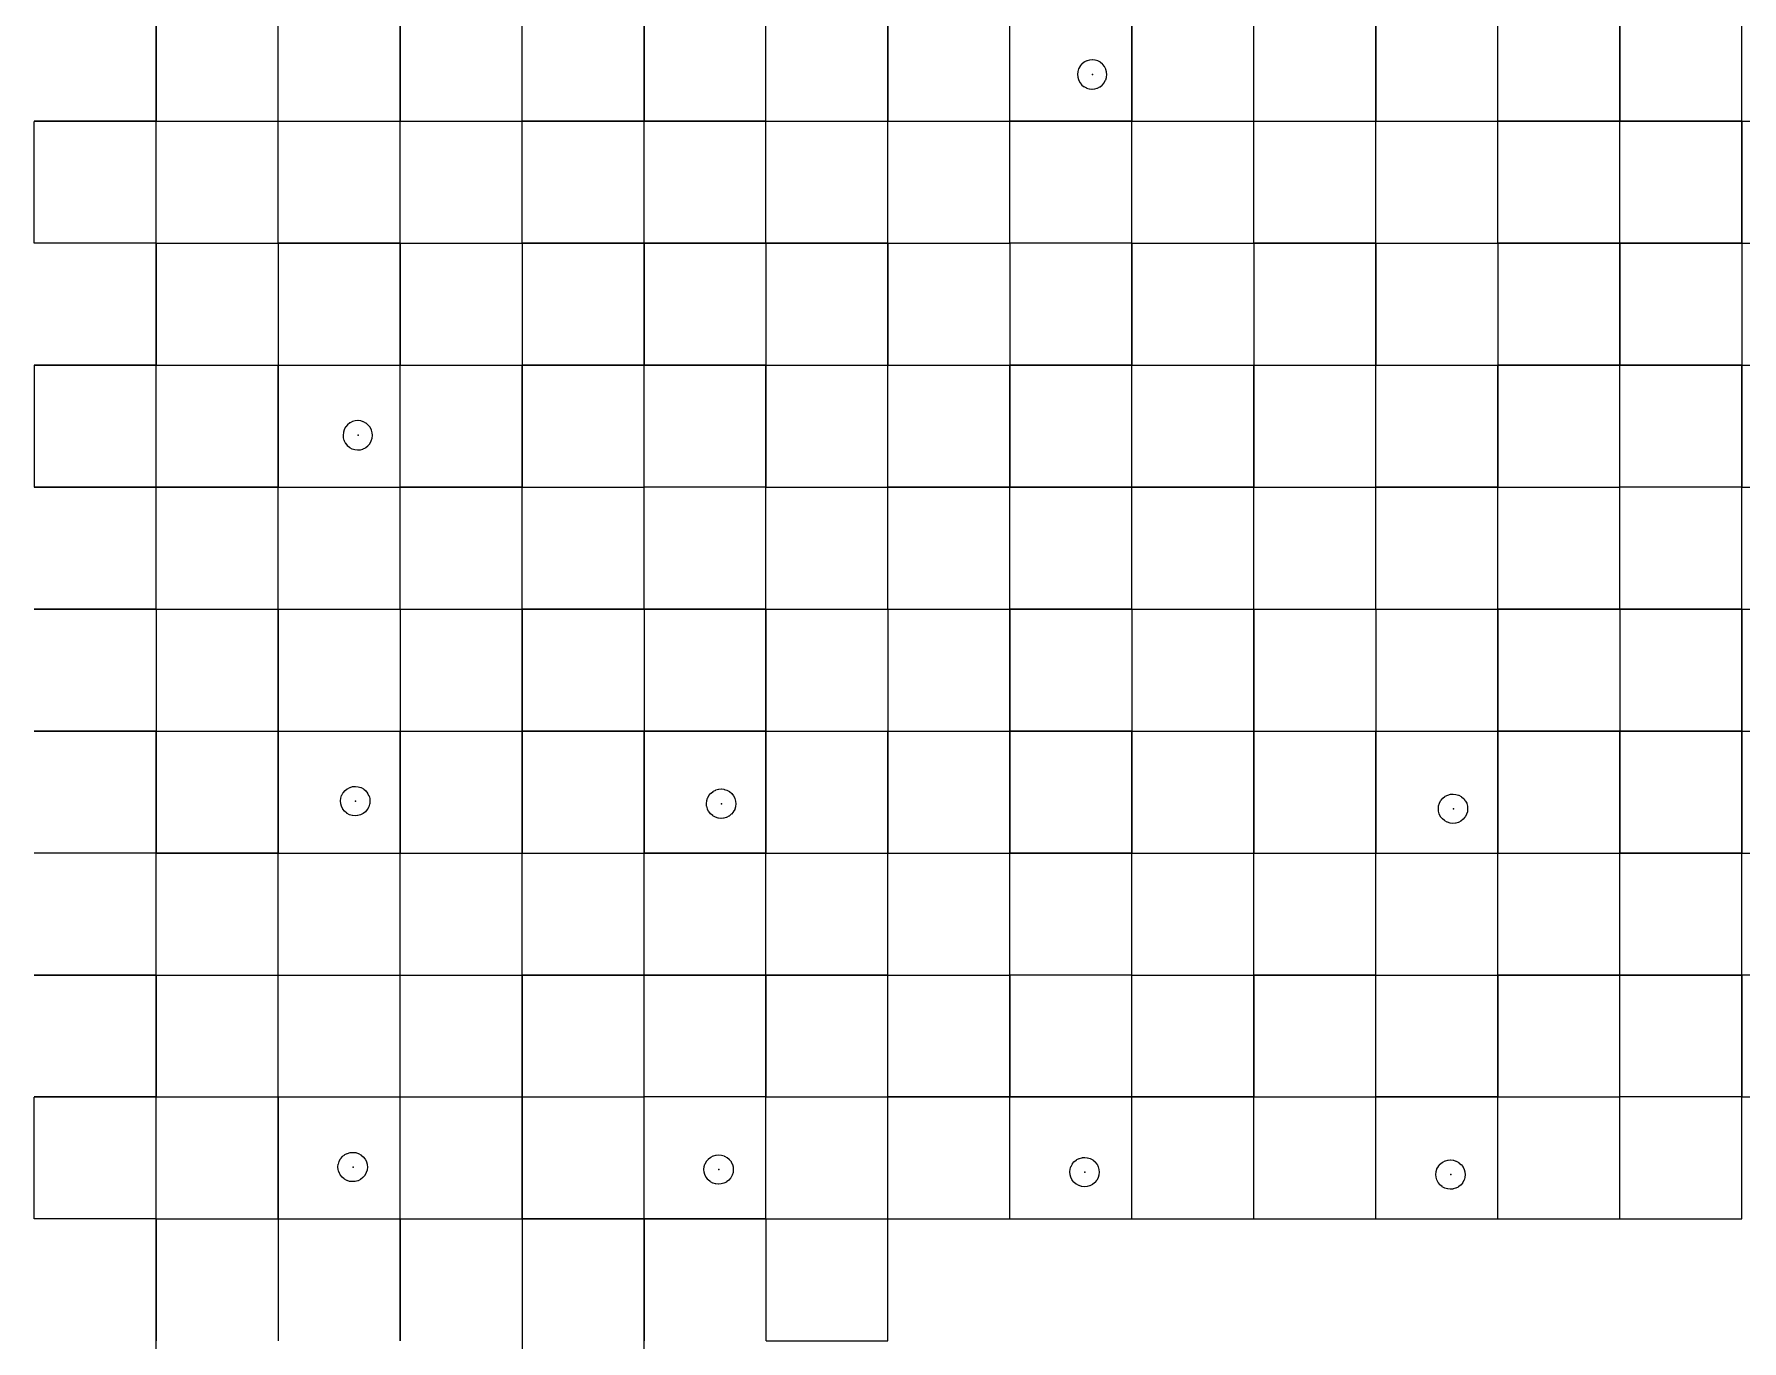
# Model space of a CAD drawing. Header units: metres. Extents: x 0 to 398, y -24 to 612.
# Drawn here: x 207 to 333, y 207 to 303.4 of the extents above; entities that cross this region are included whole.
import ezdxf

# ---------------------------------------------------------------- set-up
doc = ezdxf.new("R2010")
doc.units = ezdxf.units.M
doc.layers.add('LAYER_01_CUT', color=7, linetype='Continuous')
doc.layers.add('LAYER_04_GRID', color=7, linetype='Continuous')

msp = doc.modelspace()

# ---------------------------------------------------------------- linework, layer by layer
at = {"layer": 'LAYER_01_CUT'}
for points in [[(216, 305.99), (216, 297), (224.99, 297), (225, 297), (225, 305.99), (225, 306), (225, 314.99)], [(234, 305.99), (234, 297), (242.99, 297), (243, 297), (243, 305.99), (243, 306), (243, 314.99)], [(252, 305.99), (252, 297), (260.99, 297), (261, 297), (261, 305.99), (261, 306), (261, 314.99)], [(270, 305.99), (270, 297), (278.99, 297), (279, 297), (279, 305.99), (279, 306), (279, 314.99)], [(288, 305.99), (288, 297), (296.99, 297), (297, 297), (297, 305.99), (297, 306), (297, 314.99)], [(306, 305.99), (306, 297), (314.99, 297), (315, 297), (315, 305.99), (315, 306), (315, 314.99)], [(324, 305.99), (324, 297), (332.99, 297), (333, 297), (333, 305.99), (333, 306), (333, 314.99)], [(216, 297.01), (216, 306)], [(225, 297.01), (225, 306)], [(234, 297.01), (234, 306)], [(243, 297.01), (243, 306)], [(252, 297.01), (252, 306)], [(261, 297.01), (261, 306)], [(270, 297.01), (270, 306)], [(279, 297.01), (279, 306)], [(288, 297.01), (288, 306)], [(297, 297.01), (297, 306)], [(306, 297.01), (306, 306)], [(315, 297.01), (315, 306)], [(324, 297.01), (324, 306)], [(333, 297.01), (333, 306)], [(285.98, 301.04), (285.85, 301.2), (285.84, 301.21), (285.69, 301.34), (285.68, 301.35), (285.67, 301.36), (285.49, 301.45), (285.48, 301.45), (285.48, 301.46), (285.29, 301.52), (285.28, 301.52), (285.27, 301.52), (285.08, 301.54), (285.07, 301.54), (285.06, 301.54), (284.89, 301.52), (284.88, 301.52), (284.87, 301.52), (284.69, 301.47), (284.68, 301.47), (284.67, 301.46), (284.49, 301.38), (284.49, 301.37), (284.48, 301.37), (284.32, 301.24), (284.31, 301.23), (284.18, 301.08), (284.17, 301.07), (284.17, 301.06), (284.07, 300.88), (284.07, 300.87), (284.06, 300.87), (284, 300.68), (284, 300.67), (284, 300.66), (283.98, 300.47), (283.98, 300.46), (283.98, 300.46), (284, 300.28), (284, 300.27), (284, 300.26), (284.05, 300.08), (284.05, 300.07), (284.06, 300.06), (284.15, 299.88), (284.15, 299.88), (284.15, 299.87), (284.28, 299.71), (284.29, 299.7), (284.44, 299.57), (284.45, 299.56), (284.46, 299.56), (284.64, 299.46), (284.65, 299.46), (284.65, 299.45), (284.84, 299.4), (284.85, 299.39), (284.86, 299.39), (285.05, 299.37), (285.06, 299.37), (285.06, 299.37), (285.24, 299.39), (285.25, 299.39), (285.26, 299.39), (285.44, 299.44), (285.45, 299.44), (285.46, 299.45), (285.64, 299.54), (285.64, 299.54), (285.65, 299.55), (285.81, 299.67), (285.82, 299.68), (285.95, 299.83), (285.96, 299.84), (285.96, 299.85), (286.06, 300.03), (286.06, 300.04), (286.07, 300.05), (286.12, 300.23), (286.13, 300.24), (286.13, 300.25), (286.15, 300.44), (286.15, 300.45), (286.15, 300.46), (286.13, 300.63), (286.13, 300.64), (286.13, 300.65), (286.08, 300.83), (286.08, 300.84), (286.07, 300.85), (285.98, 301.03), (285.98, 301.04), (285.98, 301.04)], [(207, 297), (215.99, 297)], [(207, 297), (207.01, 297)], [(215.99, 288), (207, 288), (207, 296.99)], [(216, 297), (207.01, 297)], [(216, 297), (215.99, 297)], [(216, 297.01), (216, 297)], [(216, 296.99), (216, 297)], [(216, 288.01), (216, 297)], [(216, 297), (216.01, 297)], [(224.99, 270), (216, 270), (216, 278.99), (216, 279), (216, 287.99), (216, 288), (216, 296.99)], [(216.01, 297), (225, 297)], [(225, 297.01), (225, 297)], [(225.01, 297), (225, 297)], [(225, 296.99), (225, 297)], [(225, 288.01), (225, 297)], [(225, 297), (233.99, 297)], [(233.99, 288), (225, 288), (225, 296.99)], [(225.01, 297), (234, 297)], [(234, 297), (233.99, 297)], [(234, 297.01), (234, 297)], [(234, 296.99), (234, 297)], [(234, 288.01), (234, 297)], [(234, 297), (234.01, 297)], [(242.99, 270), (234, 270), (234, 278.99), (234, 279), (234, 287.99), (234, 288), (234, 296.99)], [(234.01, 297), (243, 297)], [(243, 297.01), (243, 297)], [(251.99, 297), (243, 297)], [(243.01, 297), (243, 297)], [(243, 296.99), (243, 297)], [(243, 288.01), (243, 297)], [(251.99, 288), (243, 288), (243, 296.99)], [(243.01, 297), (252, 297)], [(251.99, 297), (252, 297)], [(252, 297.01), (252, 297)], [(252, 296.99), (252, 297)], [(252, 288.01), (252, 297)], [(252, 297), (252.01, 297)], [(260.99, 270), (252, 270), (252, 278.99), (252, 279), (252, 287.99), (252, 288), (252, 296.99)], [(261, 297), (252.01, 297)], [(261, 297.01), (261, 297)], [(261, 296.99), (261, 297)], [(261, 288.01), (261, 297)], [(261, 297), (269.99, 297)], [(261, 297), (261.01, 297)], [(269.99, 288), (261, 288), (261, 296.99)], [(261.01, 297), (270, 297)], [(269.99, 297), (270, 297)], [(270, 297.01), (270, 297)], [(270.01, 297), (270, 297)], [(270, 296.99), (270, 297)], [(270, 288.01), (270, 297)], [(278.99, 270), (270, 270), (270, 278.99), (270, 279), (270, 287.99), (270, 288), (270, 296.99)], [(270.01, 297), (279, 297)], [(279, 297.01), (279, 297)], [(279, 296.99), (279, 297)], [(279, 288.01), (279, 297)], [(279, 297), (287.99, 297)], [(279, 297), (279.01, 297)], [(287.99, 288), (279, 288), (279, 296.99)], [(288, 297), (279.01, 297)], [(288, 297), (287.99, 297)], [(288, 297.01), (288, 297)], [(288, 296.99), (288, 297)], [(288, 288.01), (288, 297)], [(288, 297), (288.01, 297)], [(296.99, 270), (288, 270), (288, 278.99), (288, 279), (288, 287.99), (288, 288), (288, 296.99)], [(288.01, 297), (297, 297)], [(297, 297.01), (297, 297)], [(297.01, 297), (297, 297)], [(297, 296.99), (297, 297)], [(297, 288.01), (297, 297)], [(297, 297), (305.99, 297)], [(305.99, 288), (297, 288), (297, 296.99)], [(297.01, 297), (306, 297)], [(306, 297), (305.99, 297)], [(306, 297.01), (306, 297)], [(306, 296.99), (306, 297)], [(306, 288.01), (306, 297)], [(306, 297), (306.01, 297)], [(314.99, 270), (306, 270), (306, 278.99), (306, 279), (306, 287.99), (306, 288), (306, 296.99)], [(306.01, 297), (315, 297)], [(315, 297.01), (315, 297)], [(323.99, 297), (315, 297)], [(315.01, 297), (315, 297)], [(315, 296.99), (315, 297)], [(315, 288.01), (315, 297)], [(323.99, 288), (315, 288), (315, 296.99)], [(315.01, 297), (324, 297)], [(323.99, 297), (324, 297)], [(324, 297.01), (324, 297)], [(324, 296.99), (324, 297)], [(324, 288.01), (324, 297)], [(324, 297), (324.01, 297)], [(332.99, 270), (324, 270), (324, 278.99), (324, 279), (324, 287.99), (324, 288), (324, 296.99)], [(333, 297), (324.01, 297)], [(333, 297.01), (333, 297)], [(333, 296.99), (333, 297)], [(333, 288.01), (333, 297)], [(333, 297), (341.99, 297)], [(333, 297), (333.01, 297)], [(333, 296.99), (333, 288), (333, 288.01)], [(207, 288), (207.01, 288)], [(216, 288), (207.01, 288)], [(216, 288), (215.99, 288)], [(216, 288), (216, 288.01)], [(216, 288), (216, 279.01)], [(216, 288), (224.99, 288)], [(216, 288), (216.01, 288)], [(216.01, 288), (225, 288)], [(224.99, 288), (225, 288)], [(225, 288), (225, 288.01)], [(225.01, 288), (225, 288)], [(225, 288), (225, 287.99)], [(225, 288), (225, 279.01)], [(225, 287.99), (225, 279), (225, 279.01)], [(225.01, 288), (234, 288)], [(234, 288), (233.99, 288)], [(234, 288), (234, 288.01)], [(234, 288), (234, 279.01)], [(234, 288), (242.99, 288)], [(234, 288), (234.01, 288)], [(234.01, 288), (243, 288)], [(242.99, 288), (243, 288)], [(243, 288), (243, 288.01)], [(243.01, 288), (243, 288)], [(243, 288), (243, 287.99)], [(243, 288), (243, 279.01)], [(243, 287.99), (243, 279), (243, 279.01)], [(243.01, 288), (252, 288)], [(251.99, 288), (252, 288)], [(252, 288), (252, 288.01)], [(252, 288), (252, 279.01)], [(252, 288), (260.99, 288)], [(252, 288), (252.01, 288)], [(261, 288), (252.01, 288)], [(261, 288), (260.99, 288)], [(261, 288), (261, 288.01)], [(261, 288), (261, 287.99)], [(261, 288), (261, 279.01)], [(261, 288), (261.01, 288)], [(261, 287.99), (261, 279), (261, 279.01)], [(261.01, 288), (270, 288)], [(269.99, 288), (270, 288)], [(270, 288), (270, 288.01)], [(270.01, 288), (270, 288)], [(270, 288), (270, 279.01)], [(270, 288), (278.99, 288)], [(270.01, 288), (279, 288)], [(279, 288), (278.99, 288)], [(279, 288), (279, 288.01)], [(279, 288), (279, 287.99)], [(279, 288), (279, 279.01)], [(279, 288), (279.01, 288)], [(279, 287.99), (279, 279), (279, 279.01)], [(288, 288), (279.01, 288)], [(288, 288), (287.99, 288)], [(288, 288), (288, 288.01)], [(288, 288), (288, 279.01)], [(288, 288), (296.99, 288)], [(288, 288), (288.01, 288)], [(288.01, 288), (297, 288)], [(296.99, 288), (297, 288)], [(297, 288), (297, 288.01)], [(297.01, 288), (297, 288)], [(297, 288), (297, 287.99)], [(297, 288), (297, 279.01)], [(297, 287.99), (297, 279), (297, 279.01)], [(297.01, 288), (306, 288)], [(306, 288), (305.99, 288)], [(306, 288), (306, 288.01)], [(306, 288), (306, 279.01)], [(306, 288), (314.99, 288)], [(306, 288), (306.01, 288)], [(306.01, 288), (315, 288)], [(314.99, 288), (315, 288)], [(315, 288), (315, 288.01)], [(315.01, 288), (315, 288)], [(315, 288), (315, 287.99)], [(315, 288), (315, 279.01)], [(315, 287.99), (315, 279), (315, 279.01)], [(315.01, 288), (324, 288)], [(323.99, 288), (324, 288)], [(324, 288), (324, 288.01)], [(324, 288), (324, 279.01)], [(324, 288), (332.99, 288)], [(324, 288), (324.01, 288)], [(333, 288), (324.01, 288)], [(333, 288), (332.99, 288)], [(333, 288), (333, 287.99)], [(333, 288), (333, 279.01)], [(333, 288), (341.99, 288)], [(333, 288), (333.01, 288)], [(333, 287.99), (333, 279), (333, 279.01)], [(207, 279), (215.99, 279)], [(207, 279), (207.01, 279)], [(207, 278.99), (207, 270), (215.99, 270)], [(216, 279), (207.01, 279)], [(216, 279), (215.99, 279)], [(216, 279), (216, 279.01)], [(216, 270.01), (216, 279)], [(216, 279), (224.99, 279)], [(216, 279), (216.01, 279)], [(216.01, 279), (225, 279)], [(224.99, 279), (225, 279)], [(225.01, 279), (225, 279)], [(225, 270.01), (225, 279)], [(225, 279), (225, 278.99)], [(225, 279), (233.99, 279)], [(225, 278.99), (225, 270), (233.99, 270)], [(225.01, 279), (234, 279)], [(234, 279), (233.99, 279)], [(234, 279), (234, 279.01)], [(234, 270.01), (234, 279)], [(234, 279), (242.99, 279)], [(234, 279), (234.01, 279)], [(234.01, 279), (243, 279)], [(242.99, 279), (243, 279)], [(251.99, 279), (243, 279)], [(243.01, 279), (243, 279)], [(243, 270.01), (243, 279)], [(243, 279), (243, 278.99)], [(243, 278.99), (243, 270), (251.99, 270)], [(243.01, 279), (252, 279)], [(251.99, 279), (252, 279)], [(252, 279), (252, 279.01)], [(252, 270.01), (252, 279)], [(252, 279), (260.99, 279)], [(252, 279), (252.01, 279)], [(261, 279), (252.01, 279)], [(261, 279), (260.99, 279)], [(261, 270.01), (261, 279)], [(261, 279), (261, 278.99)], [(261, 279), (269.99, 279)], [(261, 279), (261.01, 279)], [(261, 278.99), (261, 270), (269.99, 270)], [(261.01, 279), (270, 279)], [(269.99, 279), (270, 279)], [(270, 279), (270, 279.01)], [(270.01, 279), (270, 279)], [(270, 270.01), (270, 279)], [(270, 279), (278.99, 279)], [(270.01, 279), (279, 279)], [(279, 279), (278.99, 279)], [(279, 270.01), (279, 279)], [(279, 279), (279, 278.99)], [(279, 279), (287.99, 279)], [(279, 279), (279.01, 279)], [(279, 278.99), (279, 270), (287.99, 270)], [(288, 279), (279.01, 279)], [(288, 279), (287.99, 279)], [(288, 279), (288, 279.01)], [(288, 270.01), (288, 279)], [(288, 279), (296.99, 279)], [(288, 279), (288.01, 279)], [(288.01, 279), (297, 279)], [(296.99, 279), (297, 279)], [(297.01, 279), (297, 279)], [(297, 270.01), (297, 279)], [(297, 279), (297, 278.99)], [(297, 279), (305.99, 279)], [(297, 278.99), (297, 270), (305.99, 270)], [(297.01, 279), (306, 279)], [(306, 279), (305.99, 279)], [(306, 279), (306, 279.01)], [(306, 270.01), (306, 279)], [(306, 279), (314.99, 279)], [(306, 279), (306.01, 279)], [(306.01, 279), (315, 279)], [(314.99, 279), (315, 279)], [(323.99, 279), (315, 279)], [(315.01, 279), (315, 279)], [(315, 270.01), (315, 279)], [(315, 279), (315, 278.99)], [(315, 278.99), (315, 270), (323.99, 270)], [(315.01, 279), (324, 279)], [(323.99, 279), (324, 279)], [(324, 279), (324, 279.01)], [(324, 270.01), (324, 279)], [(324, 279), (332.99, 279)], [(324, 279), (324.01, 279)], [(333, 279), (324.01, 279)], [(333, 279), (332.99, 279)], [(333, 270.01), (333, 279)], [(333, 279), (333, 278.99)], [(333, 279), (341.99, 279)], [(333, 279), (333.01, 279)], [(333, 278.99), (333, 270), (341.99, 270)], [(230.47, 272.83), (230.66, 272.77), (230.67, 272.77), (230.67, 272.77), (230.86, 272.75), (230.87, 272.75), (230.88, 272.75), (231.06, 272.76), (231.07, 272.76), (231.07, 272.76), (231.26, 272.81), (231.27, 272.82), (231.27, 272.82), (231.45, 272.91), (231.46, 272.91), (231.47, 272.92), (231.63, 273.04), (231.63, 273.05), (231.76, 273.2), (231.77, 273.22), (231.78, 273.23), (231.87, 273.4), (231.88, 273.41), (231.88, 273.42), (231.94, 273.61), (231.94, 273.61), (231.94, 273.62), (231.96, 273.81), (231.96, 273.82), (231.96, 273.83), (231.95, 274.01), (231.95, 274.02), (231.94, 274.02), (231.89, 274.21), (231.89, 274.22), (231.89, 274.22), (231.8, 274.4), (231.79, 274.41), (231.79, 274.42), (231.66, 274.58), (231.66, 274.58), (231.5, 274.71), (231.49, 274.72), (231.48, 274.73), (231.31, 274.82), (231.3, 274.83), (231.29, 274.83), (231.1, 274.89), (231.09, 274.89), (231.09, 274.89), (230.9, 274.91), (230.89, 274.91), (230.88, 274.91), (230.7, 274.9), (230.69, 274.9), (230.68, 274.89), (230.5, 274.84), (230.49, 274.84), (230.48, 274.84), (230.31, 274.75), (230.3, 274.74), (230.29, 274.74), (230.13, 274.61), (230.13, 274.61), (230, 274.45), (229.98, 274.44), (229.98, 274.43), (229.88, 274.26), (229.88, 274.25), (229.88, 274.24), (229.82, 274.05), (229.82, 274.04), (229.82, 274.04), (229.8, 273.84), (229.8, 273.84), (229.8, 273.83), (229.81, 273.65), (229.81, 273.64), (229.81, 273.63), (229.86, 273.45), (229.87, 273.44), (229.87, 273.43), (229.96, 273.26), (229.96, 273.25), (229.97, 273.24), (230.09, 273.08), (230.1, 273.08), (230.26, 272.95), (230.27, 272.93), (230.28, 272.93), (230.45, 272.83), (230.46, 272.83), (230.47, 272.83)], [(207, 270), (207.01, 270)], [(216, 270), (207.01, 270)], [(216, 270), (215.99, 270)], [(215.99, 261), (216, 261), (216, 269.99)], [(216, 270.01), (216, 270)], [(216, 269.99), (216, 270)], [(216, 261.01), (216, 270)], [(216, 270), (216.01, 270)], [(216.01, 270), (225, 270)], [(224.99, 270), (225, 270)], [(224.99, 252), (225, 252), (225, 260.99), (225, 261), (225, 269.99)], [(225, 270.01), (225, 270)], [(225.01, 270), (225, 270)], [(225, 269.99), (225, 270)], [(225, 261.01), (225, 270)], [(225.01, 270), (234, 270)], [(234, 270), (233.99, 270)], [(233.99, 261), (234, 261), (234, 269.99)], [(234, 270.01), (234, 270)], [(234, 269.99), (234, 270)], [(234, 261.01), (234, 270)], [(234, 270), (234.01, 270)], [(234.01, 270), (243, 270)], [(242.99, 270), (243, 270)], [(242.99, 252), (243, 252), (243, 260.99), (243, 261), (243, 269.99)], [(243, 270.01), (243, 270)], [(243.01, 270), (243, 270)], [(243, 269.99), (243, 270)], [(243, 261.01), (243, 270)], [(243.01, 270), (252, 270)], [(251.99, 270), (252, 270)], [(251.99, 261), (252, 261), (252, 269.99)], [(252, 270.01), (252, 270)], [(252, 269.99), (252, 270)], [(252, 261.01), (252, 270)], [(252, 270), (252.01, 270)], [(261, 270), (252.01, 270)], [(261, 270), (260.99, 270)], [(260.99, 252), (261, 252), (261, 260.99), (261, 261), (261, 269.99)], [(261, 270.01), (261, 270)], [(261, 269.99), (261, 270)], [(261, 261.01), (261, 270)], [(261, 270), (261.01, 270)], [(261.01, 270), (270, 270)], [(269.99, 270), (270, 270)], [(269.99, 261), (270, 261), (270, 269.99)], [(270, 270.01), (270, 270)], [(270.01, 270), (270, 270)], [(270, 269.99), (270, 270)], [(270, 261.01), (270, 270)], [(270.01, 270), (279, 270)], [(279, 270), (278.99, 270)], [(278.99, 252), (279, 252), (279, 260.99), (279, 261), (279, 269.99)], [(279, 270.01), (279, 270)], [(279, 269.99), (279, 270)], [(279, 261.01), (279, 270)], [(279, 270), (279.01, 270)], [(288, 270), (279.01, 270)], [(288, 270), (287.99, 270)], [(287.99, 261), (288, 261), (288, 269.99)], [(288, 270.01), (288, 270)], [(288, 269.99), (288, 270)], [(288, 261.01), (288, 270)], [(288, 270), (288.01, 270)], [(288.01, 270), (297, 270)], [(296.99, 270), (297, 270)], [(296.99, 252), (297, 252), (297, 260.99), (297, 261), (297, 269.99)], [(297, 270.01), (297, 270)], [(297.01, 270), (297, 270)], [(297, 269.99), (297, 270)], [(297, 261.01), (297, 270)], [(297.01, 270), (306, 270)], [(306, 270), (305.99, 270)], [(305.99, 261), (306, 261), (306, 269.99)], [(306, 270.01), (306, 270)], [(306, 269.99), (306, 270)], [(306, 261.01), (306, 270)], [(306, 270), (306.01, 270)], [(306.01, 270), (315, 270)], [(314.99, 270), (315, 270)], [(314.99, 252), (315, 252), (315, 260.99), (315, 261), (315, 269.99)], [(315, 270.01), (315, 270)], [(315.01, 270), (315, 270)], [(315, 269.99), (315, 270)], [(315, 261.01), (315, 270)], [(315.01, 270), (324, 270)], [(323.99, 270), (324, 270)], [(323.99, 261), (324, 261), (324, 269.99)], [(324, 270.01), (324, 270)], [(324, 269.99), (324, 270)], [(324, 261.01), (324, 270)], [(324, 270), (324.01, 270)], [(333, 270), (324.01, 270)], [(333, 270), (332.99, 270)], [(332.99, 252), (333, 252), (333, 260.99), (333, 261), (333, 269.99)], [(333, 270.01), (333, 270)], [(333, 269.99), (333, 270)], [(333, 261.01), (333, 270)], [(333, 270), (333.01, 270)], [(207, 261), (215.99, 261)], [(207, 261), (207.01, 261)], [(216, 261), (207.01, 261)], [(216, 261), (216, 261.01)], [(216, 261), (216, 260.99)], [(216, 261), (216, 252.01)], [(216, 261), (224.99, 261)], [(216, 261), (216.01, 261)], [(216, 260.99), (216, 252), (216, 252.01)], [(216.01, 261), (225, 261)], [(224.99, 261), (225, 261)], [(225, 261), (225, 261.01)], [(225.01, 261), (225, 261)], [(225, 261), (225, 252.01)], [(225, 261), (233.99, 261)], [(225.01, 261), (234, 261)], [(234, 261), (234, 261.01)], [(234, 261), (234, 260.99)], [(234, 261), (234, 252.01)], [(234, 261), (242.99, 261)], [(234, 261), (234.01, 261)], [(234, 260.99), (234, 252), (234, 252.01)], [(234.01, 261), (243, 261)], [(242.99, 261), (243, 261)], [(243, 261), (243, 261.01)], [(251.99, 261), (243, 261)], [(243.01, 261), (243, 261)], [(243, 261), (243, 252.01)], [(243.01, 261), (252, 261)], [(252, 261), (252, 261.01)], [(252, 261), (252, 260.99)], [(252, 261), (252, 252.01)], [(252, 261), (260.99, 261)], [(252, 261), (252.01, 261)], [(252, 260.99), (252, 252), (252, 252.01)], [(261, 261), (252.01, 261)], [(261, 261), (260.99, 261)], [(261, 261), (261, 261.01)], [(261, 261), (261, 252.01)], [(261, 261), (269.99, 261)], [(261, 261), (261.01, 261)], [(261.01, 261), (270, 261)], [(270, 261), (270, 261.01)], [(270.01, 261), (270, 261)], [(270, 261), (270, 260.99)], [(270, 261), (270, 252.01)], [(270, 261), (278.99, 261)], [(270, 260.99), (270, 252), (270, 252.01)], [(270.01, 261), (279, 261)], [(279, 261), (278.99, 261)], [(279, 261), (279, 261.01)], [(279, 261), (279, 252.01)], [(279, 261), (287.99, 261)], [(279, 261), (279.01, 261)], [(288, 261), (279.01, 261)], [(288, 261), (288, 261.01)], [(288, 261), (288, 260.99)], [(288, 261), (288, 252.01)], [(288, 261), (296.99, 261)], [(288, 261), (288.01, 261)], [(288, 260.99), (288, 252), (288, 252.01)], [(288.01, 261), (297, 261)], [(296.99, 261), (297, 261)], [(297, 261), (297, 261.01)], [(297.01, 261), (297, 261)], [(297, 261), (297, 252.01)], [(297, 261), (305.99, 261)], [(297.01, 261), (306, 261)], [(306, 261), (306, 261.01)], [(306, 261), (306, 260.99)], [(306, 261), (306, 252.01)], [(306, 261), (314.99, 261)], [(306, 261), (306.01, 261)], [(306, 260.99), (306, 252), (306, 252.01)], [(306.01, 261), (315, 261)], [(314.99, 261), (315, 261)], [(315, 261), (315, 261.01)], [(323.99, 261), (315, 261)], [(315.01, 261), (315, 261)], [(315, 261), (315, 252.01)], [(315.01, 261), (324, 261)], [(324, 261), (324, 261.01)], [(324, 261), (324, 260.99)], [(324, 261), (324, 252.01)], [(324, 261), (332.99, 261)], [(324, 261), (324.01, 261)], [(324, 260.99), (324, 252), (324, 252.01)], [(333, 261), (324.01, 261)], [(333, 261), (332.99, 261)], [(333, 261), (333, 261.01)], [(333, 261), (333, 252.01)], [(333, 261), (341.99, 261)], [(333, 261), (333.01, 261)], [(207, 252), (215.99, 252)], [(207, 252), (207.01, 252)], [(216, 252), (207.01, 252)], [(216, 252), (215.99, 252)], [(216, 251.99), (216, 252)], [(216, 243.01), (216, 252)], [(216, 252), (224.99, 252)], [(216, 252), (216.01, 252)], [(216.01, 252), (225, 252)], [(225, 252), (225, 252.01)], [(225.01, 252), (225, 252)], [(225, 251.99), (225, 252)], [(225, 243.01), (225, 252)], [(225, 252), (233.99, 252)], [(225.01, 252), (234, 252)], [(234, 252), (233.99, 252)], [(234, 251.99), (234, 252)], [(234, 243.01), (234, 252)], [(234, 252), (242.99, 252)], [(234, 252), (234.01, 252)], [(234.01, 252), (243, 252)], [(243, 252), (243, 252.01)], [(251.99, 252), (243, 252)], [(243.01, 252), (243, 252)], [(243, 251.99), (243, 252)], [(243, 243.01), (243, 252)], [(243.01, 252), (252, 252)], [(251.99, 252), (252, 252)], [(252, 251.99), (252, 252)], [(252, 243.01), (252, 252)], [(252, 252), (260.99, 252)], [(252, 252), (252.01, 252)], [(261, 252), (252.01, 252)], [(261, 252), (261, 252.01)], [(261, 251.99), (261, 252)], [(261, 243.01), (261, 252)], [(261, 252), (269.99, 252)], [(261, 252), (261.01, 252)], [(261.01, 252), (270, 252)], [(269.99, 252), (270, 252)], [(270.01, 252), (270, 252)], [(270, 251.99), (270, 252)], [(270, 243.01), (270, 252)], [(270, 252), (278.99, 252)], [(270.01, 252), (279, 252)], [(279, 252), (279, 252.01)], [(279, 251.99), (279, 252)], [(279, 243.01), (279, 252)], [(279, 252), (287.99, 252)], [(279, 252), (279.01, 252)], [(288, 252), (279.01, 252)], [(288, 252), (287.99, 252)], [(288, 251.99), (288, 252)], [(288, 243.01), (288, 252)], [(288, 252), (296.99, 252)], [(288, 252), (288.01, 252)], [(288.01, 252), (297, 252)], [(297, 252), (297, 252.01)], [(297.01, 252), (297, 252)], [(297, 251.99), (297, 252)], [(297, 243.01), (297, 252)], [(297, 252), (305.99, 252)], [(297.01, 252), (306, 252)], [(306, 252), (305.99, 252)], [(306, 251.99), (306, 252)], [(306, 243.01), (306, 252)], [(306, 252), (314.99, 252)], [(306, 252), (306.01, 252)], [(306.01, 252), (315, 252)], [(315, 252), (315, 252.01)], [(323.99, 252), (315, 252)], [(315.01, 252), (315, 252)], [(315, 251.99), (315, 252)], [(315, 243.01), (315, 252)], [(315.01, 252), (324, 252)], [(323.99, 252), (324, 252)], [(324, 251.99), (324, 252)], [(324, 243.01), (324, 252)], [(324, 252), (332.99, 252)], [(324, 252), (324.01, 252)], [(333, 252), (324.01, 252)], [(333, 252), (333, 252.01)], [(333, 251.99), (333, 252)], [(333, 243.01), (333, 252)], [(333, 252), (341.99, 252)], [(333, 252), (333.01, 252)], [(216, 251.99), (216, 243)], [(225, 251.99), (225, 243), (233.99, 243)], [(234, 251.99), (234, 243)], [(243, 251.99), (243, 243)], [(252, 251.99), (252, 243)], [(261, 251.99), (261, 243)], [(270, 251.99), (270, 243)], [(279, 251.99), (279, 243)], [(288, 251.99), (288, 243)], [(297, 251.99), (297, 243)], [(306, 251.99), (306, 243)], [(315, 251.99), (315, 243)], [(324, 251.99), (324, 243)], [(333, 251.99), (333, 243)], [(231.27, 245.91), (231.27, 245.91), (231.09, 245.82), (231.08, 245.82), (231.07, 245.82), (230.89, 245.76), (230.88, 245.76), (230.87, 245.76), (230.69, 245.75), (230.69, 245.75), (230.68, 245.75), (230.49, 245.77), (230.48, 245.77), (230.47, 245.77), (230.28, 245.83), (230.27, 245.83), (230.27, 245.83), (230.09, 245.93), (230.08, 245.93), (230.07, 245.95), (229.91, 246.08), (229.91, 246.08), (229.78, 246.24), (229.78, 246.25), (229.77, 246.26), (229.68, 246.44), (229.68, 246.44), (229.68, 246.45), (229.63, 246.63), (229.63, 246.64), (229.63, 246.65), (229.61, 246.83), (229.61, 246.84), (229.61, 246.85), (229.63, 247.04), (229.63, 247.04), (229.63, 247.05), (229.69, 247.24), (229.69, 247.25), (229.7, 247.26), (229.79, 247.43), (229.8, 247.44), (229.81, 247.45), (229.94, 247.61), (229.95, 247.61), (230.11, 247.74), (230.11, 247.75), (230.12, 247.75), (230.3, 247.84), (230.31, 247.84), (230.31, 247.84), (230.5, 247.9), (230.51, 247.9), (230.51, 247.9), (230.69, 247.91), (230.7, 247.91), (230.71, 247.91), (230.9, 247.89), (230.91, 247.89), (230.92, 247.89), (231.1, 247.83), (231.11, 247.83), (231.12, 247.83), (231.3, 247.73), (231.3, 247.72), (231.32, 247.71), (231.47, 247.58), (231.48, 247.58), (231.6, 247.42), (231.61, 247.41), (231.61, 247.4), (231.7, 247.22), (231.71, 247.22), (231.71, 247.21), (231.76, 247.02), (231.76, 247.02), (231.76, 247.01), (231.78, 246.83), (231.78, 246.82), (231.78, 246.81), (231.76, 246.62), (231.76, 246.62), (231.75, 246.61), (231.7, 246.42), (231.69, 246.41), (231.69, 246.4), (231.59, 246.23), (231.59, 246.22), (231.58, 246.21), (231.45, 246.05), (231.44, 246.04), (231.28, 245.92), (231.27, 245.91)], [(256.62, 246.46), (256.61, 246.64), (256.61, 246.65), (256.61, 246.66), (256.63, 246.85), (256.63, 246.86), (256.63, 246.87), (256.69, 247.05), (256.69, 247.06), (256.7, 247.07), (256.79, 247.25), (256.8, 247.25), (256.81, 247.27), (256.94, 247.42), (256.95, 247.43), (257.11, 247.55), (257.11, 247.56), (257.12, 247.56), (257.3, 247.65), (257.31, 247.66), (257.31, 247.66), (257.5, 247.71), (257.51, 247.71), (257.51, 247.71), (257.69, 247.73), (257.7, 247.73), (257.71, 247.73), (257.9, 247.71), (257.91, 247.71), (257.92, 247.7), (258.1, 247.65), (258.11, 247.64), (258.12, 247.64), (258.3, 247.54), (258.3, 247.54), (258.32, 247.53), (258.47, 247.4), (258.48, 247.39), (258.6, 247.23), (258.61, 247.22), (258.61, 247.22), (258.7, 247.04), (258.7, 247.03), (258.71, 247.02), (258.76, 246.84), (258.76, 246.83), (258.76, 246.82), (258.78, 246.64), (258.78, 246.64), (258.78, 246.63), (258.76, 246.44), (258.75, 246.43), (258.75, 246.42), (258.7, 246.23), (258.69, 246.22), (258.69, 246.22), (258.59, 246.04), (258.59, 246.03), (258.58, 246.02), (258.45, 245.86), (258.44, 245.86), (258.28, 245.73), (258.27, 245.73), (258.26, 245.72), (258.09, 245.63), (258.08, 245.63), (258.07, 245.63), (257.89, 245.58), (257.88, 245.58), (257.87, 245.58), (257.69, 245.56), (257.69, 245.56), (257.68, 245.56), (257.49, 245.58), (257.48, 245.58), (257.47, 245.58), (257.28, 245.64), (257.27, 245.64), (257.27, 245.65), (257.09, 245.74), (257.08, 245.75), (257.07, 245.76), (256.91, 245.89), (256.91, 245.9), (256.78, 246.06), (256.78, 246.06), (256.77, 246.07), (256.68, 246.25), (256.68, 246.26), (256.68, 246.26), (256.63, 246.45), (256.63, 246.46), (256.62, 246.46)], [(310.95, 247.06), (311.1, 247.18), (311.11, 247.19), (311.12, 247.19), (311.3, 247.28), (311.3, 247.28), (311.31, 247.28), (311.5, 247.34), (311.5, 247.34), (311.51, 247.34), (311.69, 247.35), (311.7, 247.35), (311.71, 247.35), (311.9, 247.33), (311.91, 247.33), (311.91, 247.33), (312.1, 247.27), (312.11, 247.27), (312.12, 247.27), (312.29, 247.17), (312.3, 247.17), (312.32, 247.15), (312.47, 247.02), (312.48, 247.02), (312.6, 246.86), (312.61, 246.85), (312.61, 246.84), (312.7, 246.67), (312.7, 246.66), (312.71, 246.65), (312.76, 246.47), (312.76, 246.46), (312.76, 246.45), (312.77, 246.27), (312.77, 246.26), (312.77, 246.25), (312.75, 246.06), (312.75, 246.06), (312.75, 246.05), (312.69, 245.86), (312.69, 245.85), (312.69, 245.84), (312.59, 245.67), (312.59, 245.66), (312.57, 245.65), (312.44, 245.49), (312.44, 245.49), (312.28, 245.36), (312.27, 245.36), (312.26, 245.35), (312.09, 245.26), (312.08, 245.26), (312.07, 245.26), (311.89, 245.21), (311.88, 245.2), (311.87, 245.2), (311.69, 245.19), (311.68, 245.19), (311.68, 245.19), (311.49, 245.21), (311.48, 245.21), (311.47, 245.21), (311.28, 245.27), (311.27, 245.27), (311.26, 245.27), (311.09, 245.37), (311.08, 245.38), (311.07, 245.39), (310.91, 245.52), (310.91, 245.52), (310.78, 245.68), (310.78, 245.69), (310.77, 245.7), (310.68, 245.88), (310.68, 245.88), (310.68, 245.89), (310.63, 246.08), (310.62, 246.08), (310.62, 246.09), (310.61, 246.27), (310.61, 246.28), (310.61, 246.29), (310.63, 246.48), (310.63, 246.48), (310.63, 246.49), (310.69, 246.68), (310.69, 246.69), (310.7, 246.7), (310.79, 246.87), (310.8, 246.88), (310.81, 246.89), (310.94, 247.05), (310.95, 247.06)], [(215.99, 243), (207, 243), (207.01, 243)], [(216, 243), (207.01, 243)], [(216, 243), (215.99, 243)], [(215.99, 234), (216, 234), (216, 242.99)], [(216, 243.01), (216, 243)], [(224.99, 243), (216, 243), (216.01, 243)], [(216, 242.99), (216, 243)], [(216, 234.01), (216, 243)], [(216, 233.99), (216, 225), (224.99, 225), (225, 225), (225, 233.99), (225, 234), (225, 242.99)], [(216.01, 243), (225, 243)], [(224.99, 243), (225, 243)], [(225, 243.01), (225, 243)], [(225.01, 243), (225, 243)], [(225, 242.99), (225, 243)], [(225, 234.01), (225, 243)], [(225.01, 243), (234, 243)], [(234, 243), (233.99, 243)], [(234, 243.01), (234, 243)], [(234, 207), (234, 215.99), (234, 216), (234, 224.99), (234, 225), (234, 233.99), (234, 234), (234, 242.99), (234, 243), (242.99, 243), (243, 243), (251.99, 243), (252, 243), (260.99, 243), (261, 243), (269.99, 243), (270, 243), (278.99, 243), (279, 243), (287.99, 243), (288, 243), (296.99, 243), (297, 243), (305.99, 243), (306, 243), (314.99, 243), (315, 243), (323.99, 243), (324, 243), (332.99, 243), (333, 243), (341.99, 243)], [(234, 234.01), (234, 243)], [(234, 243), (234.01, 243)], [(234.01, 243), (243, 243)], [(243, 243.01), (243, 243)], [(243.01, 243), (243, 243)], [(243, 242.99), (243, 243)], [(243, 234.01), (243, 243)], [(251.99, 234), (243, 234), (243, 242.99)], [(243.01, 243), (252, 243)], [(252, 243.01), (252, 243)], [(252, 242.99), (252, 243)], [(252, 234.01), (252, 243)], [(252, 243), (252.01, 243)], [(260.99, 225), (252, 225), (252, 233.99), (252, 234), (252, 242.99)], [(261, 243), (252.01, 243)], [(261, 243.01), (261, 243)], [(261, 242.99), (261, 243)], [(261, 234.01), (261, 243)], [(261, 243), (261.01, 243)], [(269.99, 234), (261, 234), (261, 242.99)], [(261.01, 243), (270, 243)], [(270, 243.01), (270, 243)], [(270.01, 243), (270, 243)], [(270, 242.99), (270, 243)], [(270, 234.01), (270, 243)], [(278.99, 225), (270, 225), (270, 233.99), (270, 234), (270, 242.99)], [(270.01, 243), (279, 243)], [(279, 243.01), (279, 243)], [(279, 242.99), (279, 243)], [(279, 234.01), (279, 243)], [(279, 243), (279.01, 243)], [(287.99, 234), (279, 234), (279, 242.99)], [(288, 243), (279.01, 243)], [(288, 243.01), (288, 243)], [(288, 242.99), (288, 243)], [(288, 234.01), (288, 243)], [(288, 243), (288.01, 243)], [(296.99, 225), (288, 225), (288, 233.99), (288, 234), (288, 242.99)], [(288.01, 243), (297, 243)], [(297, 243.01), (297, 243)], [(297.01, 243), (297, 243)], [(297, 242.99), (297, 243)], [(297, 234.01), (297, 243)], [(305.99, 234), (297, 234), (297, 242.99)], [(297.01, 243), (306, 243)], [(306, 243.01), (306, 243)], [(306, 242.99), (306, 243)], [(306, 234.01), (306, 243)], [(306, 243), (306.01, 243)], [(314.99, 225), (306, 225), (306, 233.99), (306, 234), (306, 242.99)], [(306.01, 243), (315, 243)], [(315, 243.01), (315, 243)], [(315.01, 243), (315, 243)], [(315, 242.99), (315, 243)], [(315, 234.01), (315, 243)], [(323.99, 234), (315, 234), (315, 242.99)], [(315.01, 243), (324, 243)], [(324, 243.01), (324, 243)], [(324, 242.99), (324, 243)], [(324, 234.01), (324, 243)], [(324, 243), (324.01, 243)], [(332.99, 225), (324, 225), (324, 233.99), (324, 234), (324, 242.99)], [(333, 243), (324.01, 243)], [(333, 243.01), (333, 243)], [(333, 242.99), (333, 243)], [(333, 234.01), (333, 243)], [(333, 243), (333.01, 243)], [(342, 234.01), (342, 234), (341.99, 234), (333, 234), (333, 242.99)], [(207, 234), (215.99, 234)], [(207, 234), (207.01, 234)], [(216, 234), (207.01, 234)], [(216, 234), (216, 234.01)], [(216, 225.01), (216, 234)], [(216, 234), (216, 233.99)], [(216, 234), (224.99, 234)], [(216, 234), (216.01, 234)], [(216.01, 234), (225, 234)], [(224.99, 234), (225, 234)], [(225, 234), (225, 234.01)], [(225.01, 234), (225, 234)], [(225, 225.01), (225, 234)], [(225, 234), (233.99, 234)], [(225.01, 234), (234, 234)], [(234, 234), (233.99, 234)], [(234, 234), (234, 234.01)], [(234, 225.01), (234, 234)], [(234, 234), (242.99, 234)], [(234, 234), (234.01, 234)], [(234.01, 234), (243, 234)], [(242.99, 234), (243, 234)], [(243, 234), (243, 234.01)], [(243.01, 234), (243, 234)], [(243, 225.01), (243, 234)], [(243, 234), (243, 233.99)], [(243, 233.99), (243, 225), (251.99, 225)], [(243.01, 234), (252, 234)], [(251.99, 234), (252, 234)], [(252, 234), (252, 234.01)], [(252, 225.01), (252, 234)], [(252, 234), (260.99, 234)], [(252, 234), (252.01, 234)], [(261, 234), (252.01, 234)], [(261, 234), (260.99, 234)], [(261, 234), (261, 234.01)], [(261, 225.01), (261, 234)], [(261, 234), (261, 233.99)], [(261, 234), (261.01, 234)], [(261, 233.99), (261, 225), (269.99, 225)], [(261.01, 234), (270, 234)], [(269.99, 234), (270, 234)], [(270, 234), (270, 234.01)], [(270.01, 234), (270, 234)], [(270, 225.01), (270, 234)], [(270, 234), (278.99, 234)], [(270.01, 234), (279, 234)], [(279, 234), (278.99, 234)], [(279, 234), (279, 234.01)], [(279, 225.01), (279, 234)], [(279, 234), (279, 233.99)], [(279, 234), (279.01, 234)], [(279, 233.99), (279, 225), (287.99, 225)], [(288, 234), (279.01, 234)], [(288, 234), (287.99, 234)], [(288, 234), (288, 234.01)], [(288, 225.01), (288, 234)], [(288, 234), (296.99, 234)], [(288, 234), (288.01, 234)], [(288.01, 234), (297, 234)], [(296.99, 234), (297, 234)], [(297, 234), (297, 234.01)], [(297.01, 234), (297, 234)], [(297, 225.01), (297, 234)], [(297, 234), (297, 233.99)], [(297, 233.99), (297, 225), (305.99, 225)], [(297.01, 234), (306, 234)], [(306, 234), (305.99, 234)], [(306, 234), (306, 234.01)], [(306, 225.01), (306, 234)], [(306, 234), (314.99, 234)], [(306, 234), (306.01, 234)], [(306.01, 234), (315, 234)], [(314.99, 234), (315, 234)], [(315, 234), (315, 234.01)], [(315.01, 234), (315, 234)], [(315, 225.01), (315, 234)], [(315, 234), (315, 233.99)], [(315, 233.99), (315, 225), (323.99, 225)], [(315.01, 234), (324, 234)], [(323.99, 234), (324, 234)], [(324, 234), (324, 234.01)], [(324, 225.01), (324, 234)], [(324, 234), (332.99, 234)], [(324, 234), (324.01, 234)], [(333, 234), (324.01, 234)], [(333, 234), (332.99, 234)], [(333, 234), (333, 234.01)], [(333, 225.01), (333, 234)], [(333, 234), (333, 233.99)], [(333, 234), (333.01, 234)], [(333, 233.99), (333, 225), (333.01, 225), (342, 225), (342, 225.01)], [(207, 225), (215.99, 225)], [(207, 225), (207.01, 225)], [(215.99, 216), (207, 216), (207, 224.99)], [(216, 225), (207.01, 225)], [(216, 225), (215.99, 225)], [(216, 225.01), (216, 225)], [(216, 224.99), (216, 225)], [(216, 216.01), (216, 225)], [(216, 225), (216.01, 225)], [(224.99, 198), (216, 198), (216, 206.99), (216, 207), (216, 215.99), (216, 216), (216, 224.99)], [(216.01, 225), (225, 225)], [(225, 225.01), (225, 225)], [(225.01, 225), (225, 225)], [(225, 224.99), (225, 225)], [(225, 216.01), (225, 225)], [(225, 225), (233.99, 225)], [(225, 224.99), (225, 216), (225, 216.01)], [(225.01, 225), (234, 225)], [(234, 225), (233.99, 225)], [(234, 225.01), (234, 225)], [(234, 216.01), (234, 225)], [(234, 225), (242.99, 225)], [(234, 225), (234.01, 225)], [(234.01, 225), (243, 225)], [(242.99, 225), (243, 225)], [(243, 225.01), (243, 225)], [(243.01, 225), (243, 225)], [(243, 224.99), (243, 225)], [(243, 216.01), (243, 225)], [(243, 224.99), (243, 216), (243, 216.01)], [(243, 206.99), (243, 198), (251.99, 198), (252, 198), (252, 206.99), (252, 207), (252, 215.99), (252, 216), (252, 224.99)], [(243.01, 225), (252, 225)], [(251.99, 225), (252, 225)], [(252, 225.01), (252, 225)], [(252, 224.99), (252, 225)], [(252, 216.01), (252, 225)], [(252, 225), (252.01, 225)], [(261, 225), (252.01, 225)], [(261, 225), (260.99, 225)], [(260.99, 216), (261, 216), (261, 224.99)], [(261, 225.01), (261, 225)], [(261, 224.99), (261, 225)], [(261, 216.01), (261, 225)], [(261, 225), (261.01, 225)], [(261.01, 225), (270, 225)], [(261.01, 207), (270, 207), (270, 207.01), (270, 216), (270, 224.99)], [(269.99, 225), (270, 225)], [(270, 225.01), (270, 225)], [(270.01, 225), (270, 225)], [(270, 224.99), (270, 225)], [(270, 216.01), (270, 225)], [(270.01, 225), (279, 225)], [(270.01, 216), (279, 216), (279, 224.99)], [(279, 225), (278.99, 225)], [(279, 225.01), (279, 225)], [(279, 224.99), (279, 225)], [(279, 216.01), (279, 225)], [(279, 225), (279.01, 225)], [(288, 225), (279.01, 225)], [(279.01, 216), (288, 216), (288, 224.99)], [(288, 225), (287.99, 225)], [(288, 225.01), (288, 225)], [(288, 224.99), (288, 225)], [(288, 216.01), (288, 225)], [(288, 225), (288.01, 225)], [(288.01, 225), (297, 225)], [(288.01, 216), (297, 216), (297, 224.99)], [(296.99, 225), (297, 225)], [(297, 225.01), (297, 225)], [(297.01, 225), (297, 225)], [(297, 224.99), (297, 225)], [(297, 216.01), (297, 225)], [(297.01, 225), (306, 225)], [(297.01, 216), (306, 216), (306, 224.99)], [(306, 225), (305.99, 225)], [(306, 225.01), (306, 225)], [(306, 224.99), (306, 225)], [(306, 216.01), (306, 225)], [(306, 225), (306.01, 225)], [(306.01, 225), (315, 225)], [(306.01, 216), (315, 216), (315, 224.99)], [(314.99, 225), (315, 225)], [(315, 225.01), (315, 225)], [(315.01, 225), (315, 225)], [(315, 224.99), (315, 225)], [(315, 216.01), (315, 225)], [(315.01, 225), (324, 225)], [(315.01, 216), (324, 216), (324, 224.99)], [(323.99, 225), (324, 225)], [(324, 225.01), (324, 225)], [(324, 224.99), (324, 225)], [(324, 216.01), (324, 225)], [(324, 225), (324.01, 225)], [(333, 225), (324.01, 225)], [(333, 225), (332.99, 225)], [(333, 225.01), (333, 225)], [(333, 216.01), (333, 225)], [(231.09, 218.92), (231.08, 218.91), (230.9, 218.82), (230.89, 218.82), (230.89, 218.82), (230.7, 218.77), (230.69, 218.76), (230.69, 218.76), (230.51, 218.75), (230.5, 218.75), (230.49, 218.75), (230.3, 218.77), (230.29, 218.77), (230.28, 218.77), (230.1, 218.83), (230.09, 218.83), (230.08, 218.83), (229.9, 218.93), (229.9, 218.94), (229.88, 218.95), (229.73, 219.08), (229.72, 219.08), (229.6, 219.24), (229.59, 219.25), (229.59, 219.26), (229.5, 219.44), (229.49, 219.44), (229.49, 219.45), (229.44, 219.64), (229.44, 219.64), (229.44, 219.65), (229.42, 219.83), (229.42, 219.84), (229.42, 219.85), (229.44, 220.04), (229.44, 220.04), (229.45, 220.05), (229.5, 220.24), (229.51, 220.25), (229.51, 220.26), (229.61, 220.43), (229.61, 220.44), (229.62, 220.45), (229.75, 220.61), (229.76, 220.62), (229.92, 220.74), (229.93, 220.75), (229.93, 220.75), (230.11, 220.84), (230.12, 220.84), (230.13, 220.84), (230.31, 220.9), (230.32, 220.9), (230.33, 220.9), (230.51, 220.91), (230.51, 220.91), (230.52, 220.91), (230.71, 220.89), (230.72, 220.89), (230.73, 220.89), (230.92, 220.83), (230.92, 220.83), (230.93, 220.83), (231.11, 220.73), (231.12, 220.73), (231.13, 220.71), (231.29, 220.58), (231.29, 220.58), (231.42, 220.42), (231.42, 220.41), (231.43, 220.4), (231.52, 220.23), (231.52, 220.22), (231.52, 220.21), (231.57, 220.03), (231.57, 220.02), (231.57, 220.01), (231.59, 219.83), (231.59, 219.82), (231.59, 219.81), (231.57, 219.62), (231.57, 219.62), (231.57, 219.61), (231.51, 219.42), (231.51, 219.41), (231.5, 219.4), (231.41, 219.23), (231.4, 219.22), (231.39, 219.21), (231.26, 219.05), (231.25, 219.05), (231.09, 218.92), (231.09, 218.92)], [(258.13, 220.53), (258.29, 220.4), (258.29, 220.39), (258.42, 220.23), (258.42, 220.22), (258.43, 220.22), (258.51, 220.04), (258.52, 220.03), (258.52, 220.02), (258.57, 219.84), (258.57, 219.83), (258.57, 219.82), (258.59, 219.64), (258.59, 219.64), (258.59, 219.63), (258.57, 219.44), (258.57, 219.43), (258.57, 219.42), (258.51, 219.23), (258.51, 219.23), (258.5, 219.22), (258.41, 219.04), (258.4, 219.03), (258.39, 219.02), (258.26, 218.86), (258.25, 218.86), (258.09, 218.73), (258.09, 218.73), (258.08, 218.72), (257.9, 218.64), (257.89, 218.63), (257.88, 218.63), (257.7, 218.58), (257.69, 218.58), (257.69, 218.58), (257.51, 218.56), (257.5, 218.56), (257.49, 218.56), (257.3, 218.58), (257.29, 218.58), (257.28, 218.58), (257.1, 218.64), (257.09, 218.64), (257.08, 218.65), (256.9, 218.74), (256.9, 218.75), (256.88, 218.76), (256.73, 218.89), (256.72, 218.9), (256.6, 219.06), (256.59, 219.06), (256.59, 219.07), (256.5, 219.25), (256.49, 219.26), (256.49, 219.27), (256.44, 219.45), (256.44, 219.46), (256.44, 219.46), (256.42, 219.64), (256.42, 219.65), (256.42, 219.66), (256.44, 219.85), (256.44, 219.86), (256.45, 219.87), (256.5, 220.05), (256.51, 220.06), (256.51, 220.07), (256.61, 220.25), (256.61, 220.25), (256.62, 220.27), (256.75, 220.42), (256.76, 220.43), (256.92, 220.55), (256.93, 220.56), (256.93, 220.56), (257.11, 220.65), (257.12, 220.66), (257.13, 220.66), (257.31, 220.71), (257.32, 220.71), (257.33, 220.71), (257.51, 220.73), (257.51, 220.73), (257.52, 220.73), (257.71, 220.71), (257.72, 220.71), (257.73, 220.7), (257.92, 220.65), (257.92, 220.64), (257.93, 220.64), (258.11, 220.54), (258.12, 220.54), (258.13, 220.53)], [(284.51, 220.54), (284.52, 220.54), (284.71, 220.52), (284.72, 220.52), (284.73, 220.52), (284.92, 220.46), (284.92, 220.46), (284.93, 220.45), (285.11, 220.36), (285.12, 220.35), (285.13, 220.34), (285.29, 220.21), (285.29, 220.2), (285.42, 220.04), (285.42, 220.04), (285.43, 220.03), (285.51, 219.85), (285.52, 219.84), (285.52, 219.84), (285.57, 219.65), (285.57, 219.64), (285.57, 219.64), (285.59, 219.46), (285.59, 219.45), (285.59, 219.44), (285.57, 219.25), (285.57, 219.24), (285.57, 219.24), (285.51, 219.05), (285.5, 219.04), (285.5, 219.03), (285.41, 218.85), (285.4, 218.85), (285.39, 218.83), (285.26, 218.68), (285.25, 218.67), (285.09, 218.55), (285.09, 218.54), (285.08, 218.54), (284.9, 218.45), (284.89, 218.45), (284.88, 218.44), (284.7, 218.39), (284.69, 218.39), (284.69, 218.39), (284.51, 218.37), (284.5, 218.37), (284.49, 218.37), (284.3, 218.39), (284.29, 218.4), (284.28, 218.4), (284.1, 218.46), (284.09, 218.46), (284.08, 218.46), (283.9, 218.56), (283.9, 218.56), (283.88, 218.57), (283.73, 218.7), (283.72, 218.71), (283.6, 218.87), (283.59, 218.88), (283.59, 218.89), (283.5, 219.06), (283.49, 219.07), (283.49, 219.08), (283.44, 219.26), (283.44, 219.27), (283.44, 219.28), (283.42, 219.46), (283.42, 219.47), (283.42, 219.47), (283.44, 219.66), (283.44, 219.67), (283.45, 219.68), (283.5, 219.87), (283.51, 219.88), (283.51, 219.88), (283.61, 220.06), (283.61, 220.07), (283.62, 220.08), (283.75, 220.24), (283.76, 220.24), (283.92, 220.37), (283.93, 220.37), (283.93, 220.38), (284.11, 220.47), (284.12, 220.47), (284.13, 220.47), (284.31, 220.52), (284.32, 220.52), (284.33, 220.53), (284.51, 220.54), (284.51, 220.54)], [(312.4, 218.66), (312.39, 218.65), (312.26, 218.49), (312.25, 218.49), (312.09, 218.36), (312.08, 218.36), (312.08, 218.35), (311.9, 218.26), (311.89, 218.26), (311.88, 218.26), (311.7, 218.21), (311.69, 218.2), (311.68, 218.2), (311.5, 218.19), (311.5, 218.19), (311.49, 218.19), (311.3, 218.21), (311.29, 218.21), (311.28, 218.21), (311.09, 218.27), (311.09, 218.27), (311.08, 218.28), (310.9, 218.37), (310.89, 218.38), (310.88, 218.39), (310.73, 218.52), (310.72, 218.53), (310.59, 218.68), (310.59, 218.69), (310.59, 218.7), (310.5, 218.88), (310.49, 218.88), (310.49, 218.89), (310.44, 219.08), (310.44, 219.08), (310.44, 219.09), (310.42, 219.27), (310.42, 219.28), (310.42, 219.29), (310.44, 219.48), (310.44, 219.49), (310.44, 219.49), (310.5, 219.68), (310.51, 219.69), (310.51, 219.7), (310.61, 219.87), (310.61, 219.88), (310.62, 219.9), (310.75, 220.05), (310.76, 220.06), (310.92, 220.18), (310.93, 220.19), (310.93, 220.19), (311.11, 220.28), (311.12, 220.28), (311.13, 220.29), (311.31, 220.34), (311.32, 220.34), (311.33, 220.34), (311.5, 220.35), (311.51, 220.35), (311.52, 220.35), (311.71, 220.33), (311.72, 220.33), (311.73, 220.33), (311.91, 220.27), (311.92, 220.27), (311.93, 220.27), (312.11, 220.17), (312.12, 220.17), (312.13, 220.15), (312.28, 220.02), (312.29, 220.02), (312.41, 219.86), (312.42, 219.85), (312.42, 219.84), (312.51, 219.67), (312.52, 219.66), (312.52, 219.65), (312.57, 219.47), (312.57, 219.46), (312.57, 219.45), (312.59, 219.27), (312.59, 219.26), (312.59, 219.26), (312.57, 219.07), (312.57, 219.06), (312.56, 219.05), (312.51, 218.86), (312.5, 218.85), (312.5, 218.84), (312.4, 218.67), (312.4, 218.66)], [(207, 216), (207.01, 216)], [(216, 216), (207.01, 216)], [(216, 216), (215.99, 216)], [(216, 216), (216, 216.01)], [(216, 216), (216, 207.01)], [(216, 216), (224.99, 216)], [(216, 216), (216.01, 216)], [(216.01, 216), (225, 216)], [(224.99, 216), (225, 216)], [(225.01, 216), (225, 216)], [(225, 216), (225, 215.99)], [(225, 216), (225, 207.01)], [(225, 216), (233.99, 216)], [(225, 215.99), (225, 207), (225, 207.01)], [(225.01, 216), (234, 216)], [(234, 216), (233.99, 216)], [(234, 216), (234, 216.01)], [(234, 216), (234, 207.01)], [(234, 216), (242.99, 216)], [(234, 216), (234.01, 216)], [(234.01, 216), (243, 216)], [(242.99, 216), (243, 216)], [(251.99, 216), (243, 216)], [(243.01, 216), (243, 216)], [(243, 216), (243, 215.99)], [(243, 216), (243, 207.01)], [(243, 215.99), (243, 207), (243, 207.01)], [(243.01, 216), (252, 216)], [(251.99, 216), (252, 216)], [(252, 216), (252, 216.01)], [(252, 216), (252, 207.01)], [(252, 216), (260.99, 216)], [(252, 216), (252.01, 216)], [(261, 216), (252.01, 216)], [(261, 216), (261, 216.01)], [(261, 216), (261, 215.99)], [(261, 216), (261, 207.01)], [(261, 216), (269.99, 216)], [(261, 216), (261.01, 216)], [(261, 215.99), (261, 207), (261, 207.01)], [(261.01, 216), (270, 216)], [(269.99, 216), (270, 216)], [(270, 216), (270, 216.01)], [(270.01, 216), (270, 216)], [(279, 216), (279, 216.01)], [(279, 216), (279.01, 216)], [(288, 216), (288, 216.01)], [(288, 216), (288.01, 216)], [(297, 216), (297, 216.01)], [(297.01, 216), (297, 216)], [(306, 216), (306, 216.01)], [(306, 216), (306.01, 216)], [(315, 216), (315, 216.01)], [(315.01, 216), (315, 216)], [(324, 216), (324, 216.01)], [(324, 216), (324.01, 216)], [(324.01, 216), (333, 216), (333, 216.01)], [(216, 207), (216, 207.01)], [(234, 207), (234, 207.01)], [(252, 207), (252, 207.01)]]:
    msp.add_lwpolyline(points, dxfattribs=at)
at = {"layer": 'LAYER_04_GRID'}
for p in [(285.09, 300.46), (230.91, 273.83), (230.72, 246.83), (257.72, 246.64), (311.72, 246.27), (230.53, 219.83), (257.53, 219.64), (284.53, 219.46), (311.53, 219.27)]:
    msp.add_point(p, dxfattribs=at)

doc.saveas('drawing.dxf')
